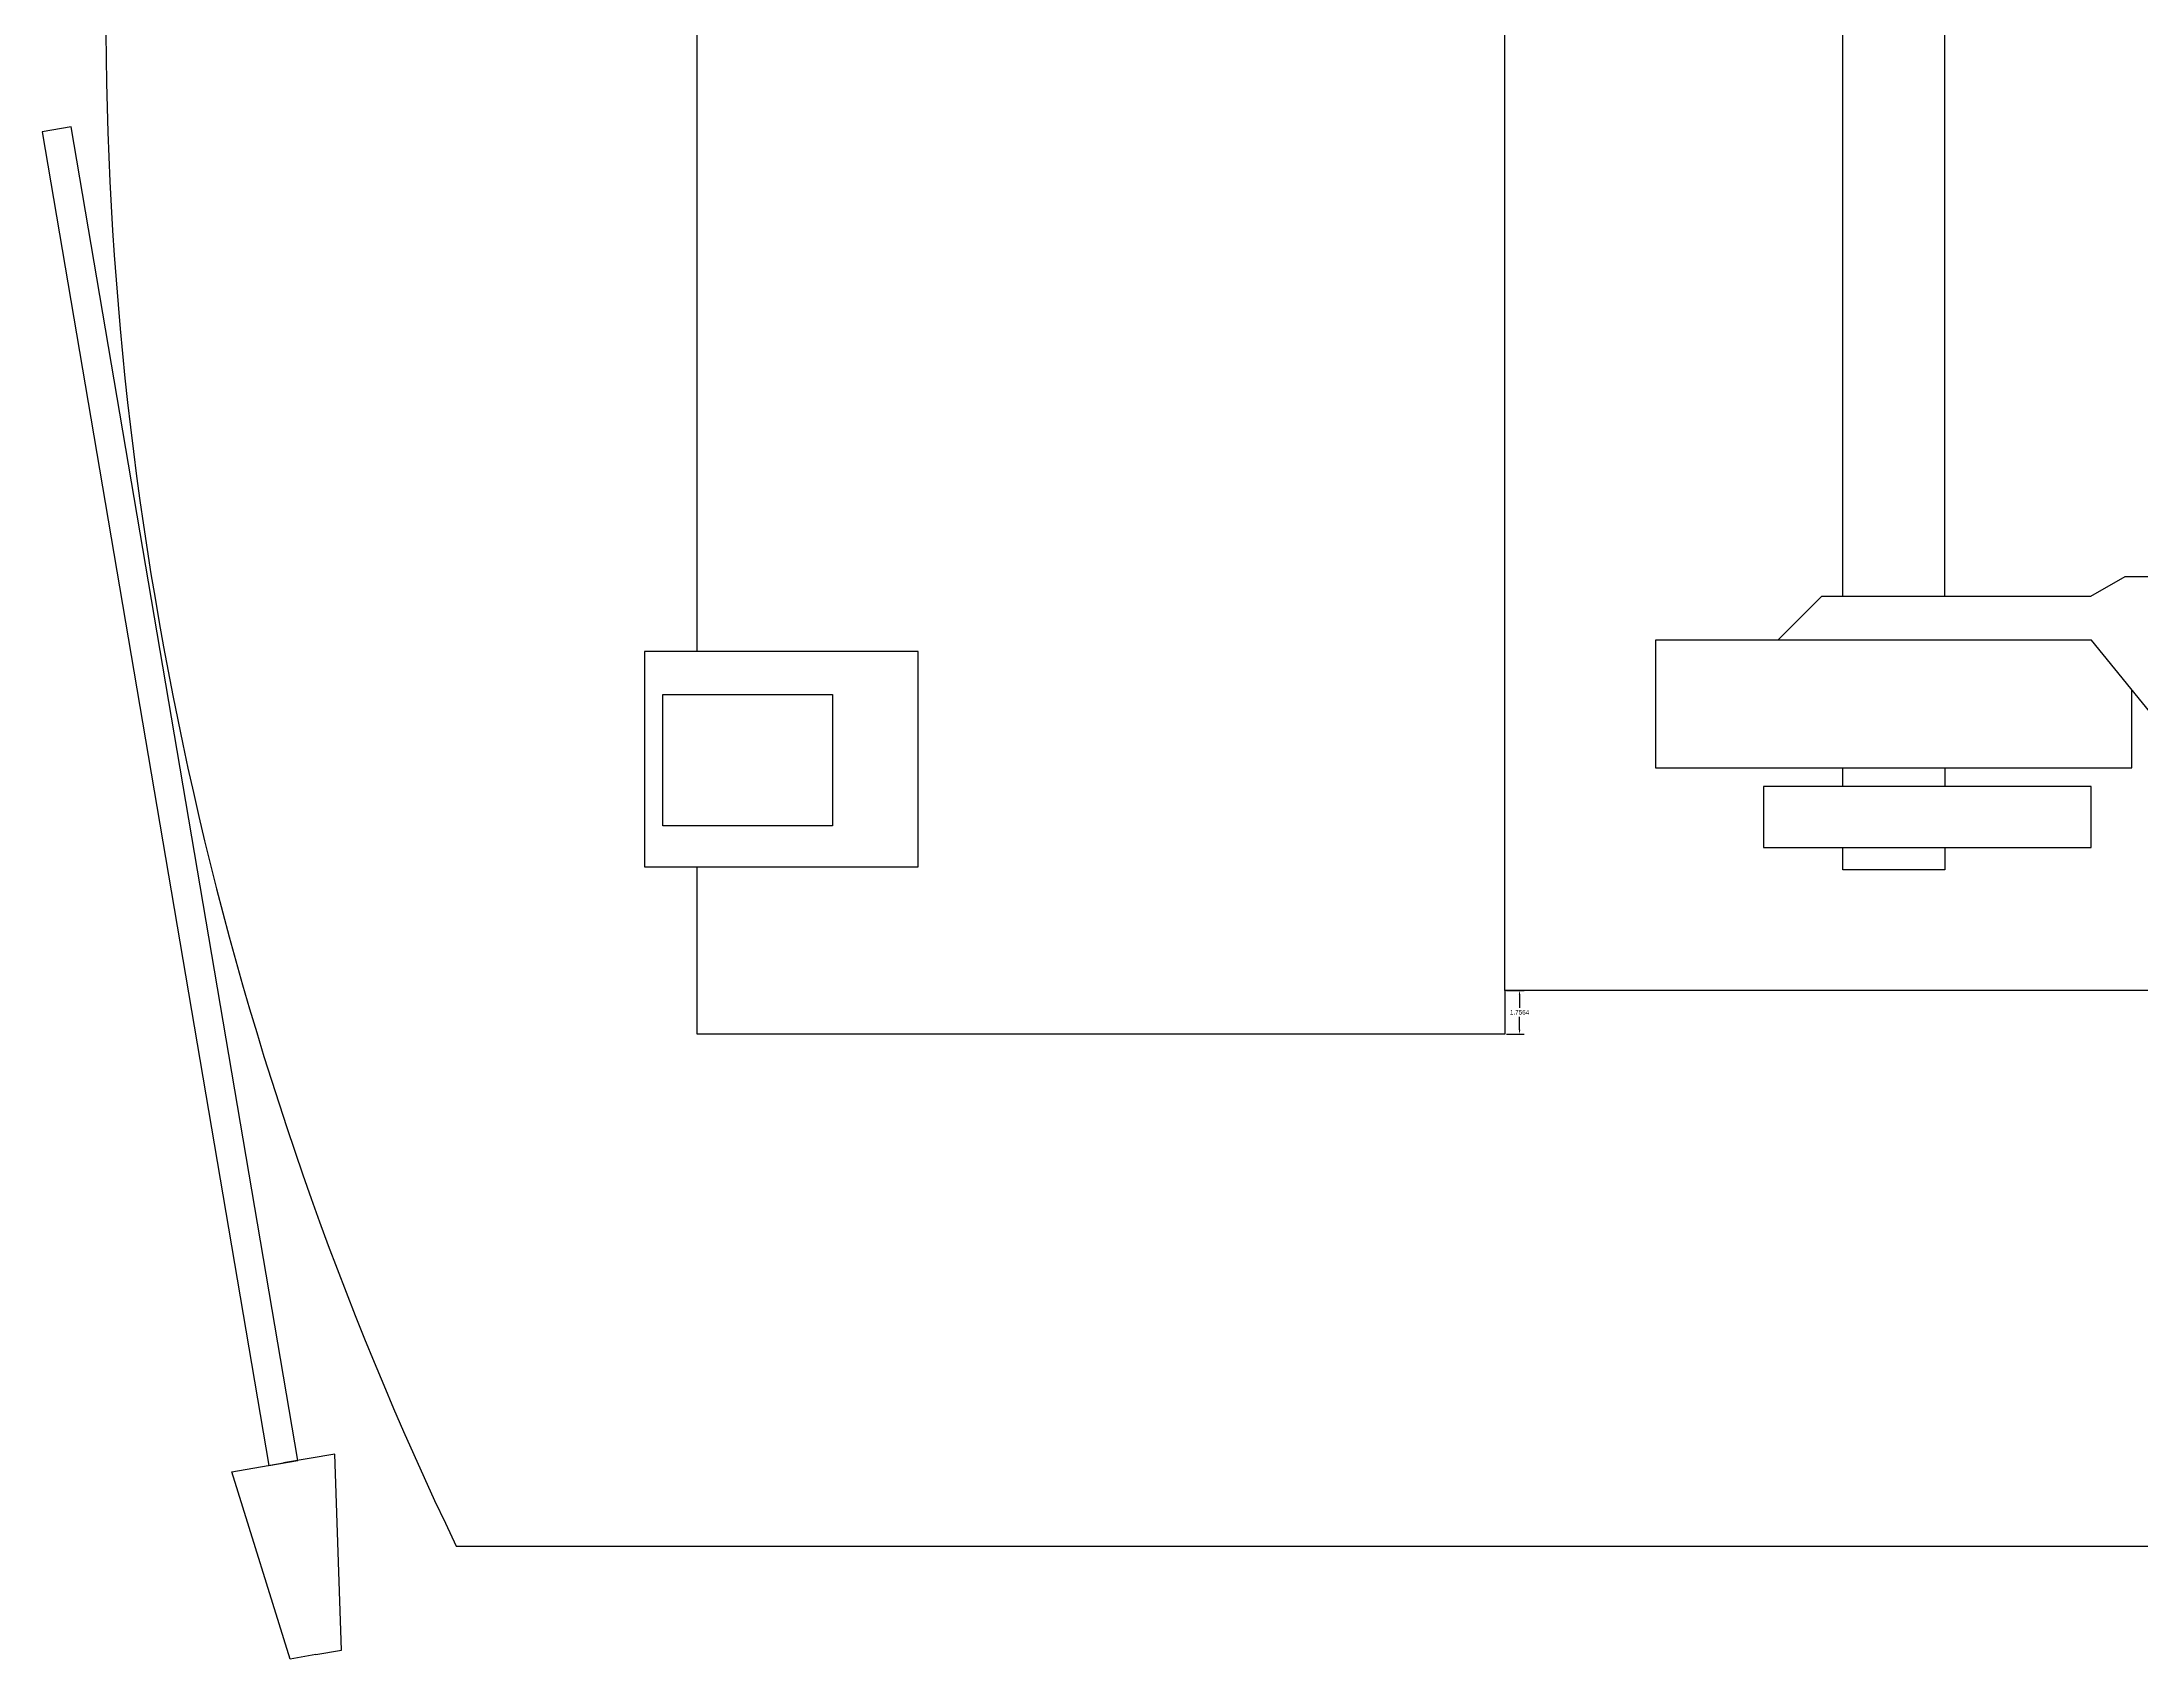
# Model space of a CAD drawing. Header units: inches. Extents: x -11313 to -10532, y -2328 to -2195.
# Drawn here: x -11313 to -11229.2, y -2327.3 to -2262.7 of the extents above; entities that cross this region are included whole.
import ezdxf

# ---------------------------------------------------------------- set-up
doc = ezdxf.new("R2010")
doc.units = ezdxf.units.IN
doc.header["$MEASUREMENT"] = 0
doc.layers.add('dimension', color=220, linetype='Continuous')
doc.styles.get("Standard").update_dxf_attribs({"font": 'arial.ttf'})
doc.dimstyles.get("Standard").update_dxf_attribs({"dimtxt": 0.18, "dimasz": 0.18, "dimexe": 0.18, "dimexo": 0.0625, "dimgap": 0.09, "dimtad": 0, "dimtih": 1, "dimtoh": 1, "dimdec": 4, "dimzin": 0, "dimdsep": 46, "dimtxsty": 'Standard', "dimcen": 0.09, "dimadec": 0, "dimazin": 0, "dimtfac": 1, "dimtdec": 4, "dimtofl": 0, "dimtmove": 0, "dimatfit": 3, "dimfxl": 1, "dimtolj": 1, "dimtzin": 0, "dimarcsym": 0})

# ---------------------------------------------------------------- blocks, each defined once
blk = doc.blocks.new('*D2')
at = {"layer": 'Defpoints', "color": 0, "transparency": 16777216}
for p in [(-11254.607, -2300.624), (-11254.607, -2302.381), (-11254.018, -2302.381)]:
    blk.add_point(p, dxfattribs=at)
at = {"layer": 'dimension', "color": 0, "lineweight": -2, "transparency": 16777216}
for p, q in [((-11254.544, -2300.624), (-11253.838, -2300.624)), ((-11254.018, -2300.804), (-11254.018, -2301.321)), ((-11254.018, -2302.201), (-11254.018, -2301.684)), ((-11254.544, -2302.381), (-11253.838, -2302.381))]:
    blk.add_line(p, q, dxfattribs=at)
at = {"layer": 'dimension', "color": 0, "transparency": 16777216}
for points in [[(-11254.048, -2300.804), (-11253.988, -2300.804), (-11254.018, -2300.624)], [(-11254.048, -2302.201), (-11253.988, -2302.201), (-11254.018, -2302.381)]]:
    blk.add_solid(points, dxfattribs=at)
at = {"layer": 'dimension', "color": 0, "transparency": 16777216, "insert": (-11254.018, -2301.502), "char_height": 0.18, "attachment_point": 5}
blk.add_mtext('\\A1;1.7564', dxfattribs=at)

msp = doc.modelspace()

# ---------------------------------------------------------------- linework, layer by layer
at = {"color": 0, "linetype": 'Continuous'}
msp.add_line((-11296.49572, -2322.82847), (-11086.64469, -2322.82847), dxfattribs=at)
for points in [[(-11241.10957, -2284.87942), (-11241.10957, -2237.94287)], [(-11286.87604, -2287.08965), (-11286.87604, -2261.41114)], [(-11254.60678, -2300.62427), (-11254.60678, -2261.41114)], [(-11237.03196, -2284.87942), (-11237.03196, -2261.41114)], [(-11243.69521, -2286.62911), (-11241.94552, -2284.87942), (-11231.19042, -2284.87942), (-11229.81982, -2284.0881), (-11207.6908, -2284.0881), (-11207.6908, -2289.70453), (-11228.66833, -2289.70453), (-11231.16447, -2286.62911)], [(-11231.16447, -2286.62911), (-11248.58355, -2286.62911), (-11248.58355, -2291.727), (-11229.55798, -2291.727), (-11229.55798, -2288.60842)], [(-11241.10957, -2292.47272), (-11241.10957, -2291.727), (-11237.03196, -2291.727), (-11237.03196, -2292.47272)], [(-11237.03196, -2294.92069), (-11237.03196, -2295.80461), (-11241.10957, -2295.80461), (-11241.10957, -2294.92069)], [(-11210.75133, -2300.62427), (-11254.60678, -2300.62427), (-11254.60678, -2302.38069), (-11286.87604, -2302.38069), (-11286.87604, -2295.68429)], [(-11302.09995, -2327.16846), (-11303.12605, -2327.34287), (-11305.45395, -2319.85837), (-11303.40175, -2319.50955)], [(-11302.09995, -2327.16846), (-11301.07385, -2326.99405), (-11301.34955, -2319.16073), (-11303.40175, -2319.50955)]]:
    msp.add_lwpolyline(points, dxfattribs=at)
for points in [[(-11311.87617, -2266.12073), (-11313.04288, -2266.31904), (-11303.98511, -2319.6087), (-11302.81839, -2319.4104)], [(-11288.97042, -2295.68429), (-11278.04311, -2295.68429), (-11278.04311, -2287.08965), (-11288.97042, -2287.08965)], [(-11288.2434, -2288.8082), (-11281.45919, -2288.8082), (-11281.45919, -2294.05496), (-11288.2434, -2294.05496)], [(-11244.27672, -2294.92069), (-11231.1781, -2294.92069), (-11231.1781, -2292.47272), (-11244.27672, -2292.47272)]]:
    msp.add_lwpolyline(points, close=True, dxfattribs=at)
msp.add_arc((-11168.79469, -2261.41114), 141.70265, 154.314951, 205.685049, dxfattribs=at)

# ---------------------------------------------------------------- dimensions: what is measured, and where the dimension line sits
at = {"layer": 'dimension'}
dim = msp.add_aligned_dim(p1=(-11254.60678, -2300.62427), p2=(-11254.60678, -2302.38069), distance=0.58831, dimstyle='Standard', dxfattribs=at)
dim.commit()
dim.dimension.update_dxf_attribs({"geometry": '*D2', "text_midpoint": (-11254.01848, -2301.50248)})

doc.saveas('drawing.dxf')
